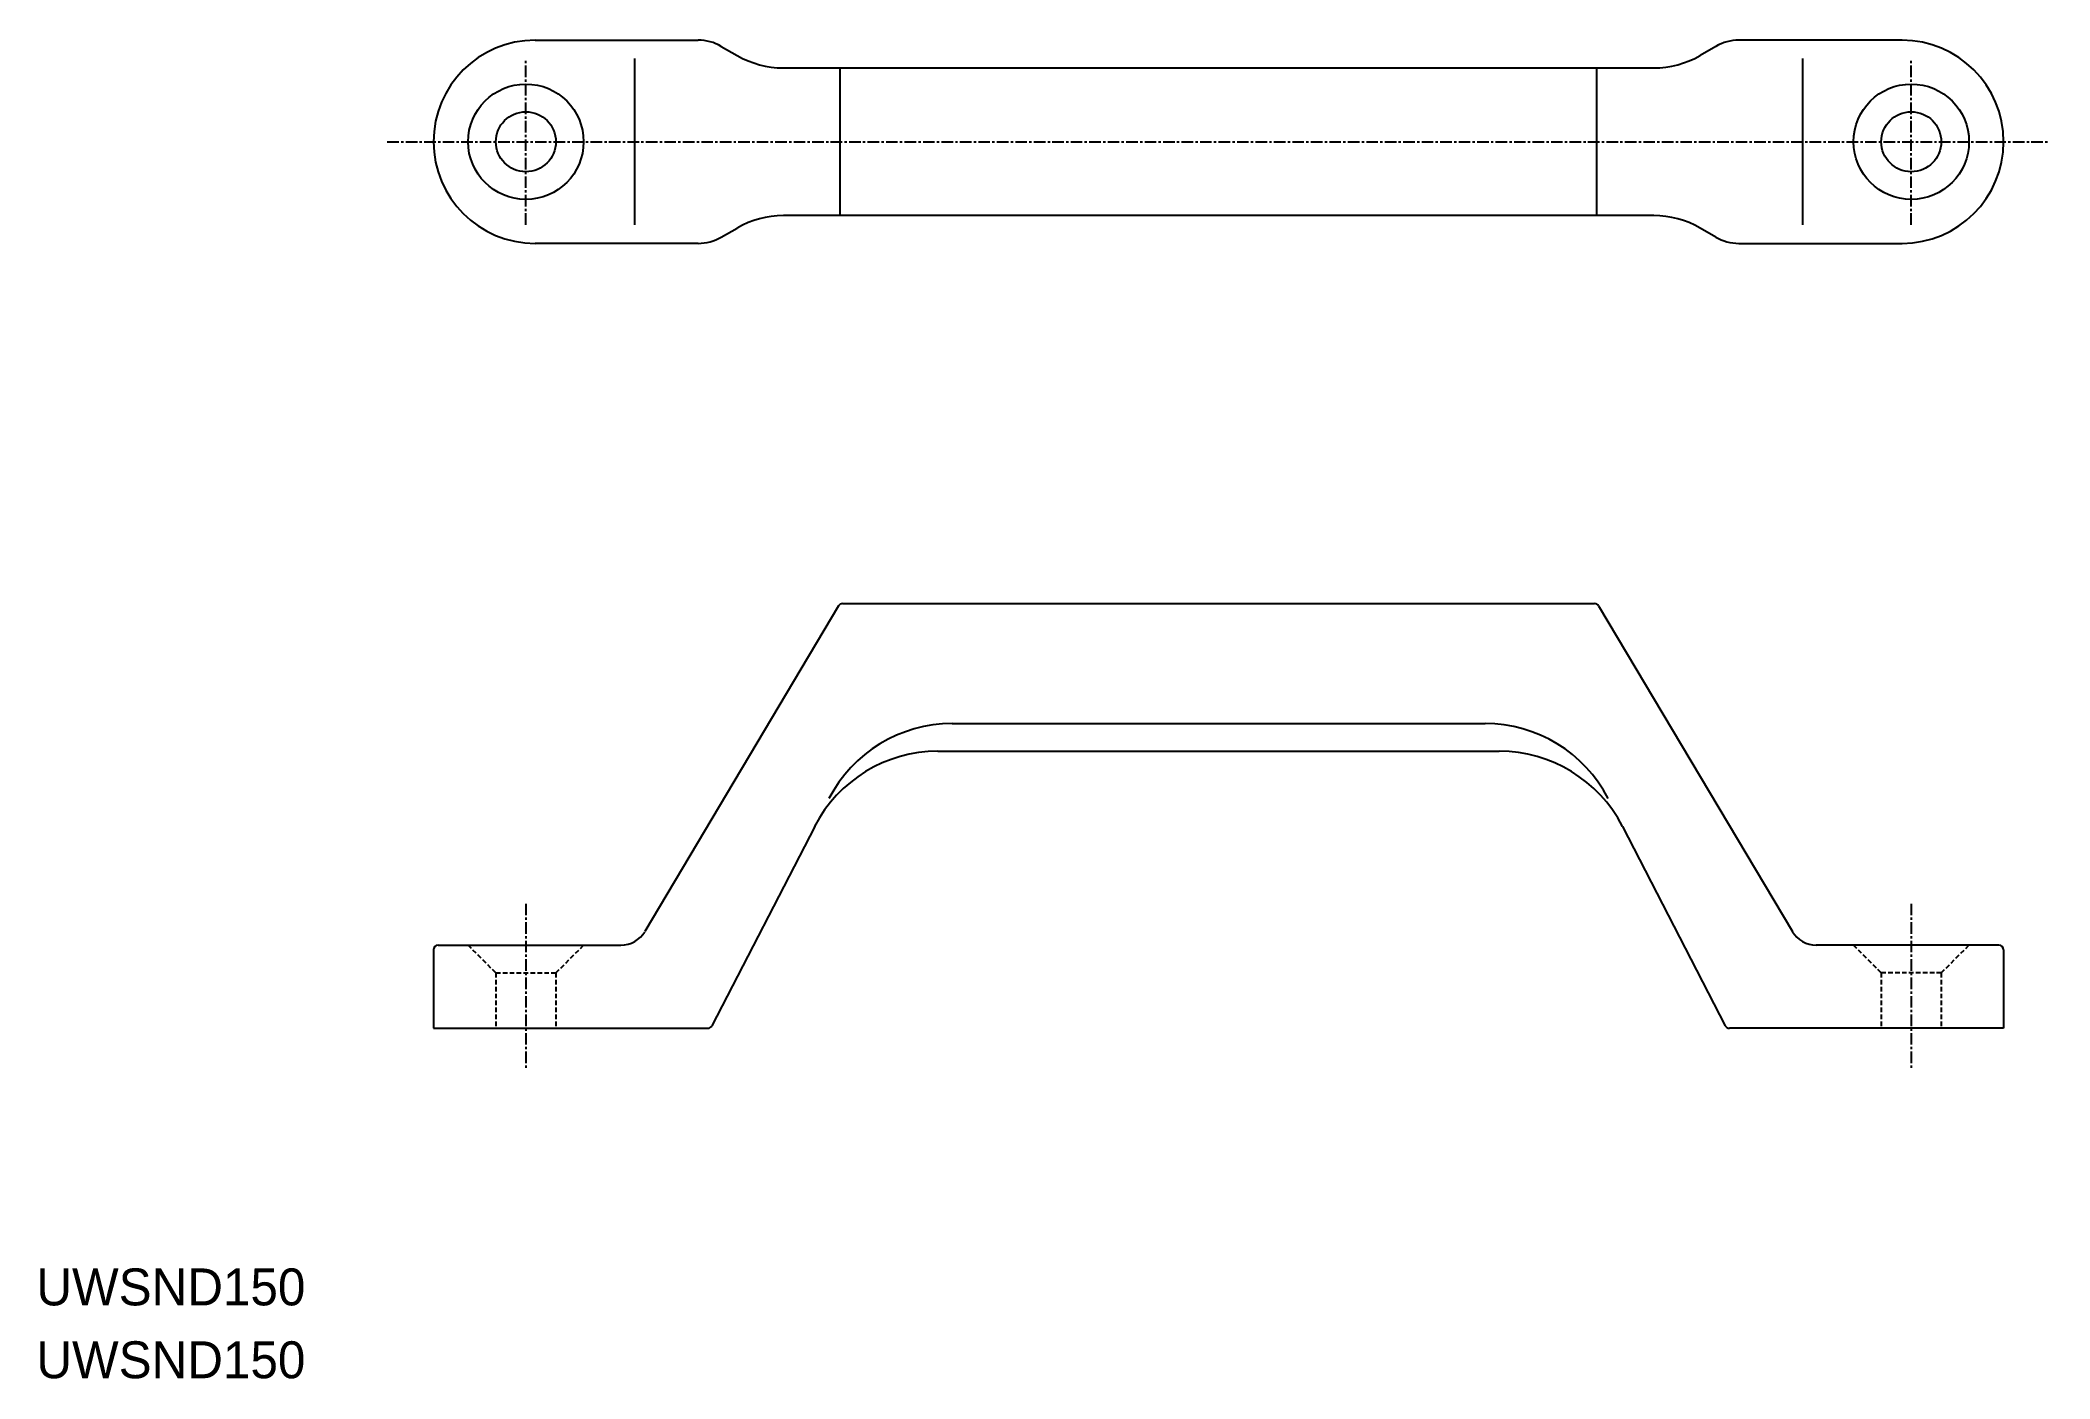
# Model space of a CAD drawing. Extents: x -9718 to -9501, y -892 to -747.
import ezdxf

# ---------------------------------------------------------------- set-up
doc = ezdxf.new("R2010")
doc.units = 0
doc.linetypes.add('CENTER', pattern=[2, 1.25, -0.25, 0.25, -0.25])
doc.linetypes.add('DASHED', pattern=[0.75, 0.5, -0.25])
doc.layers.get('0').update_dxf_attribs({"linetype": 'CONTINUOUS'})
doc.layers.add('CENTER', color=1, linetype='CENTER')

msp = doc.modelspace()

# ---------------------------------------------------------------- linework, layer by layer
at = {"color": 7, "linetype": 'CONTINUOUS'}
for p, q in [((-9664.88, -747.32), (-9647.22, -747.32)), ((-9644.72, -747.99), (-9643, -748.98)), ((-9537.04, -747.99), (-9538.75, -748.98)), ((-9516.88, -747.32), (-9534.54, -747.32)), ((-9654.1, -749.32), (-9654.1, -767.32)), ((-9638, -750.32), (-9543.75, -750.32)), ((-9631.84, -766.32), (-9631.84, -750.32)), ((-9549.92, -766.32), (-9549.92, -750.32)), ((-9527.65, -749.32), (-9527.65, -767.32)), ((-9644.72, -768.65), (-9643, -767.66)), ((-9543.75, -766.32), (-9638, -766.32)), ((-9537.04, -768.65), (-9538.75, -767.66)), ((-9647.22, -769.32), (-9664.88, -769.32)), ((-9534.54, -769.32), (-9516.88, -769.32)), ((-9632.02, -808.57), (-9653.01, -843.85)), ((-9631.59, -808.32), (-9550.16, -808.32)), ((-9549.73, -808.57), (-9528.75, -843.85)), ((-9619.73, -821.32), (-9562.02, -821.32)), ((-9621.28, -824.32), (-9560.48, -824.32)), ((-9634.61, -832.45), (-9645.74, -854.05)), ((-9547.14, -832.45), (-9536.02, -854.05)), ((-9675.88, -845.82), (-9675.88, -854.32)), ((-9675.38, -845.32), (-9655.58, -845.32)), ((-9506.38, -845.32), (-9526.17, -845.32)), ((-9505.88, -845.82), (-9505.88, -854.32)), ((-9675.88, -854.32), (-9646.18, -854.32)), ((-9505.88, -854.32), (-9535.57, -854.32))]:
    msp.add_line(p, q, dxfattribs=at)
at = {"color": 3, "linetype": 'DASHED'}
for p, q in [((-9669.13, -848.32), (-9672.13, -845.32)), ((-9662.63, -848.32), (-9659.63, -845.32)), ((-9519.13, -848.32), (-9522.13, -845.32)), ((-9512.63, -848.32), (-9509.63, -845.32)), ((-9669.13, -848.32), (-9669.13, -854.32)), ((-9669.13, -848.32), (-9662.63, -848.32)), ((-9662.63, -848.32), (-9662.63, -854.32)), ((-9512.63, -848.32), (-9519.13, -848.32)), ((-9519.13, -848.32), (-9519.13, -854.32)), ((-9512.63, -848.32), (-9512.63, -854.32))]:
    msp.add_line(p, q, dxfattribs=at)
at = {"color": 7, "linetype": 'CONTINUOUS'}
for centre, radius in [((-9665.88, -758.32), 6.25), ((-9515.88, -758.32), 6.25), ((-9665.88, -758.32), 3.25), ((-9515.88, -758.32), 3.25)]:
    msp.add_circle(centre, radius, dxfattribs=at)
for centre, radius, start, end in [((-9664.88, -758.32), 11, 90, 270), ((-9647.22, -752.32), 5, 60, 90), ((-9534.54, -752.32), 5, 90, 120), ((-9516.88, -758.32), 11, 270, 90), ((-9638, -740.32), 10, 240, 270), ((-9543.75, -740.32), 10, 270, 300), ((-9638, -776.32), 10, 90, 120), ((-9543.75, -776.32), 10, 60, 90), ((-9647.22, -764.32), 5, 270, 300), ((-9534.54, -764.32), 5, 240, 270), ((-9631.59, -808.82), 0.5, 90, 149.2645), ((-9550.16, -808.82), 0.5, 30.7355, 90), ((-9619.73, -836.32), 15, 90, 152.7447), ((-9562.02, -836.32), 15, 27.2553, 90), ((-9621.28, -839.32), 15, 90, 152.7447), ((-9560.48, -839.32), 15, 27.2553, 90), ((-9655.58, -842.32), 3, 270, 329.2645), ((-9526.17, -842.32), 3, 210.7355, 270), ((-9675.38, -845.82), 0.5, 90, 180), ((-9506.38, -845.82), 0.5, 0, 90), ((-9646.18, -853.82), 0.5, 270, 332.7447), ((-9535.57, -853.82), 0.5, 207.2553, 270)]:
    msp.add_arc(centre, radius, start, end, dxfattribs=at)
at = {"layer": 'CENTER', "color": 1, "linetype": 'CENTER'}
for p, q in [((-9665.88, -767.32), (-9665.88, -749.32)), ((-9515.88, -767.32), (-9515.88, -749.32)), ((-9680.88, -758.32), (-9500.88, -758.32)), ((-9665.88, -840.83), (-9665.88, -858.81)), ((-9515.88, -840.83), (-9515.88, -858.81))]:
    msp.add_line(p, q, dxfattribs=at)

# ---------------------------------------------------------------- texts
for p in [(-9718.88, -884.32), (-9718.88, -892.21)]:
    msp.add_text('UWSND150', height=4).set_placement(p)

doc.saveas('drawing.dxf')
